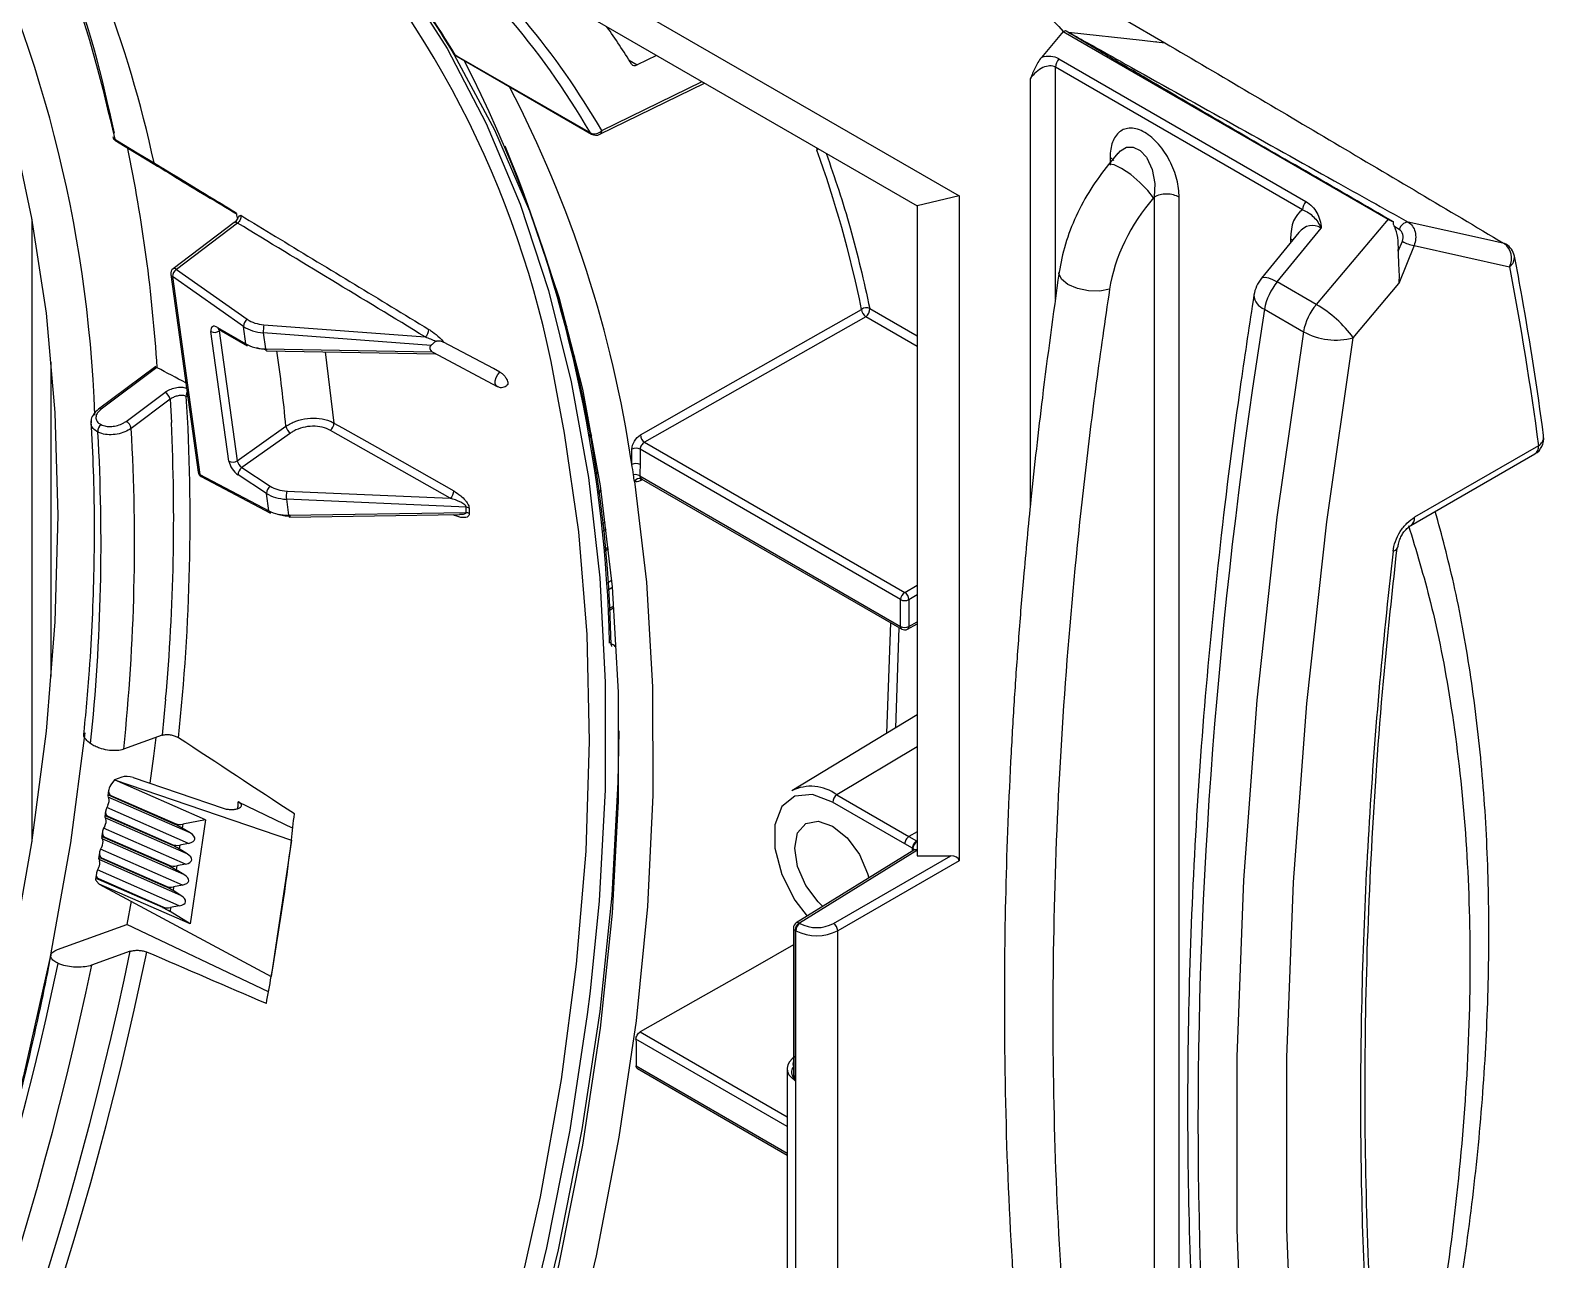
# Model space of a CAD drawing. Extents: x 9.3 to 87.2, y 1.1 to 68.8.
# Drawn here: x 19.113 to 21.669, y 52.612 to 54.689 of the extents above; entities that cross this region are included whole.
import ezdxf

# ---------------------------------------------------------------- set-up
doc = ezdxf.new("R2010")
doc.units = 0
doc.header["$MEASUREMENT"] = 0
doc.layers.add('OBJECT', color=7, linetype='CONTINUOUS')

msp = doc.modelspace()

# ---------------------------------------------------------------- linework, layer by layer
at = {"layer": 'OBJECT'}
for p, q in [((20.6219, 54.9043), (21.0285, 54.6677)), ((19.9478, 54.8326), (20.6813, 54.409)), ((19.8875, 54.8097), (20.6106, 54.3921)), ((20.8569, 54.6865), (20.8203, 54.6429)), ((20.8569, 54.6865), (21.4056, 54.3697)), ((20.8659, 54.6855), (20.9904, 54.6719)), ((20.9904, 54.6719), (21.0134, 54.6693)), ((21.0146, 54.6692), (21.0134, 54.6693)), ((21.0146, 54.6692), (21.0285, 54.6677)), ((19.8293, 54.6469), (20.0605, 54.5134)), ((19.8306, 54.647), (19.8368, 54.6434)), ((19.8368, 54.6434), (20.0586, 54.5154)), ((20.1705, 54.6463), (20.1377, 54.6303)), ((20.1243, 54.6381), (20.1377, 54.6303)), ((21.2611, 54.3854), (20.844, 54.6262)), ((20.844, 54.2341), (20.844, 54.6262)), ((20.8496, 54.6403), (21.2668, 54.3995)), ((20.0746, 54.513), (20.2516, 54.5995)), ((20.0779, 54.5192), (20.2472, 54.602)), ((20.8016, 54.6067), (20.8016, 53.8853)), ((20.4403, 54.4904), (20.441, 54.4863)), ((20.9492, 54.4808), (20.9335, 54.4618)), ((20.9363, 54.4742), (20.9363, 54.4606)), ((20.9363, 54.4742), (20.9426, 54.4687)), ((20.6813, 54.409), (20.6106, 54.3921)), ((20.6106, 54.3921), (20.6106, 53.2942)), ((20.6813, 54.409), (20.6813, 53.286)), ((21.0098, 54.4058), (21.0109, 54.407)), ((21.0109, 54.407), (21.0109, 51.826)), ((21.0529, 51.8255), (21.0529, 54.4068)), ((19.1154, 54.3695), (19.1154, 53.3181)), ((19.4573, 54.3638), (19.354, 54.2858)), ((19.4628, 54.3629), (19.3595, 54.2848)), ((19.4602, 54.3807), (19.4626, 54.3696)), ((21.4056, 54.3697), (21.2845, 54.2255)), ((21.2551, 54.347), (21.192, 54.2698)), ((21.2185, 54.2636), (21.2929, 54.3545)), ((21.2446, 54.3341), (21.241, 54.3366)), ((21.241, 54.3366), (21.241, 54.3298)), ((21.4245, 54.3521), (21.4169, 54.3564)), ((21.423, 54.3154), (21.4298, 54.3322)), ((21.4495, 54.3251), (21.4238, 54.2608)), ((21.4495, 54.3251), (21.6107, 54.2893)), ((19.3595, 54.2848), (19.4793, 54.2006)), ((19.3501, 54.2764), (19.3963, 53.9423)), ((19.3528, 54.2727), (19.3991, 53.9386)), ((19.4727, 54.1885), (19.3528, 54.2727)), ((21.2845, 54.2255), (21.2185, 54.2636)), ((21.3469, 54.1693), (21.4238, 54.2608)), ((20.0084, 54.2266), (20.0086, 54.2268)), ((20.012, 54.215), (20.0116, 54.2147)), ((20.5305, 54.2187), (20.6106, 54.1724)), ((21.1969, 54.2176), (21.2629, 54.1795)), ((19.4292, 54.1868), (19.4768, 54.1591)), ((19.4314, 54.1832), (19.4789, 54.1556)), ((19.4336, 54.1819), (19.4319, 54.1808)), ((19.4768, 54.1591), (19.4727, 54.1885)), ((19.5075, 54.1912), (19.7798, 54.1707)), ((20.0185, 54.1879), (20.0193, 54.1886)), ((20.0191, 54.1854), (20.02, 54.1861)), ((20.5237, 54.2049), (20.1501, 53.9928)), ((20.6106, 54.1547), (20.5237, 54.2049)), ((19.4483, 53.9607), (19.418, 54.18)), ((19.4319, 54.1808), (19.4623, 53.9615)), ((19.7897, 54.1562), (19.5064, 54.1776)), ((19.5064, 54.1776), (19.5102, 54.1507)), ((19.5102, 54.1507), (19.7913, 54.1457)), ((19.5116, 54.1473), (19.7973, 54.1423)), ((19.611, 54.1456), (19.6256, 54.0252)), ((19.7913, 54.1457), (19.7937, 54.1442)), ((19.7937, 54.1442), (19.9011, 54.0871)), ((20.0306, 54.1375), (20.0322, 54.1389)), ((19.1482, 53.5974), (19.1482, 54.1281)), ((19.3246, 54.1209), (19.2281, 54.0486)), ((19.3267, 54.119), (19.2324, 54.0484)), ((19.3271, 54.1188), (19.3267, 54.119)), ((20.0351, 54.1269), (20.0333, 54.1254)), ((19.919, 54.0906), (19.9178, 54.089)), ((20.0393, 54.0977), (20.0415, 54.0995)), ((20.0398, 54.0951), (20.0421, 54.0969)), ((19.2746, 54.0281), (19.3402, 54.0771)), ((19.3489, 54.0653), (19.2833, 54.0162)), ((19.3489, 54.0653), (19.3511, 54.0263)), ((19.3788, 54.0694), (19.3764, 54.0704)), ((20.0496, 54.0458), (20.0526, 54.0481)), ((20.055, 54.0359), (20.0519, 54.0334)), ((19.4623, 53.9615), (19.5446, 54.0198)), ((19.5523, 54.0082), (19.4699, 53.95)), ((19.822, 53.8983), (19.6198, 54.0129)), ((20.0569, 54.0049), (20.0605, 54.0077)), ((20.0573, 54.0022), (20.061, 54.005)), ((20.1287, 53.9553), (20.1288, 53.981)), ((20.1428, 53.9809), (20.1427, 53.9552)), ((20.5825, 53.727), (20.1428, 53.9809)), ((20.1501, 53.9928), (20.5894, 53.7392)), ((21.6598, 53.9868), (21.4506, 53.866)), ((20.0654, 53.9514), (20.0698, 53.9547)), ((21.4444, 53.8523), (21.6536, 53.973)), ((19.3991, 53.9386), (19.5158, 53.8769)), ((19.4016, 53.9348), (19.5183, 53.8732)), ((19.5117, 53.9063), (19.4637, 53.9376)), ((19.4699, 53.95), (19.518, 53.9187)), ((20.0718, 53.9422), (20.0673, 53.9388)), ((20.142, 53.9361), (20.5825, 53.6818)), ((20.1472, 53.9297), (20.1428, 53.9274)), ((20.1447, 53.9311), (20.5845, 53.6772)), ((19.5158, 53.8769), (19.5117, 53.9063)), ((19.546, 53.9104), (19.822, 53.8983)), ((20.0713, 53.9096), (20.0762, 53.9132)), ((20.0717, 53.9067), (20.0766, 53.9103)), ((19.8488, 53.8833), (19.5453, 53.8966)), ((19.5453, 53.8966), (19.5491, 53.8697)), ((19.854, 53.8816), (19.8541, 53.8724)), ((19.5491, 53.8697), (19.8489, 53.874)), ((19.5508, 53.8663), (19.8378, 53.8705)), ((19.8293, 53.8693), (19.8271, 53.8703)), ((19.8291, 53.8703), (19.8293, 53.8693)), ((20.078, 53.8545), (20.0837, 53.8586)), ((20.0853, 53.846), (20.0794, 53.8418)), ((20.0825, 53.8119), (20.0887, 53.8161)), ((20.0828, 53.8089), (20.0891, 53.8131)), ((20.0874, 53.7553), (20.0944, 53.76)), ((20.0955, 53.7473), (20.0884, 53.7425)), ((20.5894, 53.7392), (20.6106, 53.7514)), ((20.5825, 53.6818), (20.5825, 53.727)), ((20.6106, 53.7351), (20.5965, 53.7269)), ((20.5965, 53.7269), (20.5965, 53.6818)), ((20.0904, 53.7118), (20.098, 53.7167)), ((20.0906, 53.7087), (20.0982, 53.7135)), ((20.5594, 53.5014), (20.5661, 53.6879)), ((20.5798, 53.68), (20.5738, 53.5101)), ((20.5943, 53.6771), (20.6106, 53.6859)), ((20.5965, 53.6818), (20.6106, 53.6894)), ((20.0937, 53.6506), (20.0942, 53.648)), ((20.0991, 53.6493), (20.1022, 53.6513)), ((20.102, 53.6466), (20.1024, 53.6468)), ((19.3414, 53.5586), (19.3357, 53.4979)), ((20.6106, 53.5324), (20.3987, 53.404)), ((19.3357, 53.4979), (19.2705, 53.4744)), ((20.6106, 53.4783), (20.4747, 53.3971)), ((19.2553, 53.4226), (19.2489, 53.414)), ((19.2674, 53.427), (19.2553, 53.4226)), ((19.409, 53.3551), (19.2553, 53.4226)), ((19.2553, 53.4226), (19.5538, 53.3207)), ((19.2865, 53.4266), (19.4384, 53.3747)), ((19.2452, 53.4054), (19.2438, 53.3955)), ((19.3828, 53.3329), (19.2446, 53.3935)), ((19.2446, 53.3935), (19.2456, 53.3914)), ((19.2489, 53.3964), (19.2487, 53.3952)), ((19.3575, 53.3474), (19.2487, 53.3952)), ((19.2489, 53.3964), (19.3577, 53.3487)), ((20.4747, 53.3971), (20.5965, 53.3268)), ((19.24, 53.3702), (19.2386, 53.3603)), ((19.2438, 53.3795), (19.2419, 53.3759)), ((19.3802, 53.3153), (19.2419, 53.3759)), ((19.4639, 53.3857), (19.5562, 53.3412)), ((20.5895, 53.3147), (20.4678, 53.3849)), ((19.2386, 53.3443), (19.2367, 53.3407)), ((19.375, 53.2801), (19.2367, 53.3407)), ((19.3776, 53.2977), (19.2393, 53.3583)), ((19.2393, 53.3583), (19.2404, 53.3562)), ((19.2437, 53.3612), (19.2435, 53.36)), ((19.3523, 53.3122), (19.2435, 53.36)), ((19.2437, 53.3612), (19.3525, 53.3135)), ((19.3575, 53.3474), (19.3577, 53.3487)), ((19.3705, 53.3476), (19.3696, 53.341)), ((19.3828, 53.3329), (19.3696, 53.341)), ((19.409, 53.3551), (19.3705, 53.3476)), ((19.409, 53.3551), (19.383, 53.1792)), ((19.2348, 53.335), (19.2334, 53.3251)), ((19.3723, 53.2625), (19.2341, 53.3231)), ((19.2341, 53.3231), (19.2352, 53.321)), ((19.2385, 53.326), (19.2383, 53.3248)), ((19.3471, 53.2771), (19.2383, 53.3248)), ((19.2385, 53.326), (19.3473, 53.2783)), ((19.3523, 53.3122), (19.3525, 53.3135)), ((19.3802, 53.3153), (19.3653, 53.3124)), ((19.5538, 53.3207), (19.5197, 53.0902)), ((20.6024, 53.3071), (20.5895, 53.3145)), ((20.6106, 53.335), (20.5966, 53.3269)), ((20.6106, 53.3346), (20.5966, 53.3267)), ((20.5966, 53.3268), (20.6095, 53.3194)), ((19.2296, 53.2998), (19.2282, 53.2899)), ((19.3671, 53.2273), (19.2289, 53.288)), ((19.2289, 53.288), (19.23, 53.2858)), ((19.2334, 53.3091), (19.2315, 53.3056)), ((19.3697, 53.2449), (19.2315, 53.3056)), ((19.2333, 53.2908), (19.2331, 53.2896)), ((19.3419, 53.2419), (19.2331, 53.2896)), ((19.2333, 53.2908), (19.3421, 53.2431)), ((19.3653, 53.3124), (19.3644, 53.3058)), ((19.3776, 53.2977), (19.3644, 53.3058)), ((20.6047, 53.3037), (20.4063, 53.1809)), ((20.6099, 53.3033), (20.4116, 53.1805)), ((20.4692, 53.1799), (20.6672, 53.2942)), ((20.6024, 53.3022), (20.6024, 53.3071)), ((20.605, 53.3038), (20.6047, 53.3037)), ((20.6106, 53.2942), (20.6672, 53.2942)), ((19.2244, 53.2646), (19.223, 53.2547)), ((19.2282, 53.2739), (19.2263, 53.2704)), ((19.3645, 53.2097), (19.2263, 53.2704)), ((19.3471, 53.2771), (19.3473, 53.2783)), ((19.3601, 53.2772), (19.3592, 53.2706)), ((19.3723, 53.2625), (19.3592, 53.2706)), ((19.375, 53.2801), (19.3601, 53.2772)), ((20.6813, 53.286), (20.4763, 53.1676)), ((19.2292, 53.2466), (19.2249, 53.2513)), ((19.228, 53.2557), (19.2279, 53.2544)), ((19.3367, 53.2067), (19.2279, 53.2544)), ((19.228, 53.2557), (19.3369, 53.2079)), ((19.2292, 53.2466), (19.5197, 53.0902)), ((19.383, 53.1792), (19.2292, 53.2466)), ((19.3419, 53.2419), (19.3421, 53.2431)), ((19.3549, 53.242), (19.354, 53.2354)), ((19.3697, 53.2449), (19.3549, 53.242)), ((19.2832, 53.2176), (19.2758, 53.1782)), ((19.3671, 53.2273), (19.354, 53.2354)), ((19.3367, 53.2067), (19.3369, 53.2079)), ((19.3497, 53.2068), (19.3488, 53.2002)), ((19.383, 53.1792), (19.3488, 53.2002)), ((19.3645, 53.2097), (19.3497, 53.2068)), ((19.1588, 53.1359), (19.2758, 53.1782)), ((19.5151, 53.0645), (19.2758, 53.1782)), ((20.4016, 53.1724), (20.4016, 52.9282)), ((20.4043, 53.1684), (20.4043, 52.9149)), ((20.4056, 51.8669), (20.4056, 53.1676)), ((20.4763, 51.8582), (20.4763, 53.1676)), ((19.2817, 53.133), (19.2165, 53.1095)), ((20.3909, 52.8373), (20.1357, 52.9847)), ((20.1428, 52.9968), (20.3909, 52.8535)), ((20.1359, 52.9394), (20.3909, 52.7921)), ((20.138, 52.9348), (20.3909, 52.7888)), ((20.3909, 52.9349), (20.3909, 51.882)), ((20.4016, 52.9379), (20.4016, 52.9379))]:
    msp.add_line(p, q, dxfattribs=at)
at = {"layer": 'OBJECT', "flags": 128}
for points in [[(19.7104, 54.8173), (19.7419, 54.7747), (19.8168, 54.658), (19.8829, 54.5312), (19.9401, 54.3948), (19.9879, 54.2492), (20.0264, 54.0951), (20.0553, 53.9331), (20.0745, 53.7637), (20.0839, 53.5877), (20.0835, 53.4057), (20.0733, 53.2184), (20.0582, 53.0658)], [(19.8285, 54.6474), (19.8968, 54.5206), (19.9558, 54.3838), (20.0054, 54.2376), (20.0453, 54.0826), (20.0753, 53.9193), (20.0954, 53.7485), (20.1055, 53.5707), (20.1055, 53.3868), (20.0954, 53.1974), (20.0753, 53.0034), (20.0453, 52.8054), (20.0054, 52.6043), (19.9558, 52.4009), (19.8968, 52.196), (19.8285, 51.9904)], [(19.2556, 54.5047), (19.2704, 54.4958), (19.2961, 54.4802), (19.3219, 54.4646)], [(19.257, 54.5021), (19.2604, 54.5001), (19.3233, 54.4619)], [(20.444, 54.4883), (20.4424, 54.4874), (20.441, 54.4863)], [(20.9497, 54.4804), (20.9536, 54.4852), (20.9641, 54.491), (20.9754, 54.4912), (20.987, 54.4856), (20.9975, 54.4743), (20.9983, 54.4731), (21.0074, 54.4537), (21.0119, 54.4301), (21.0109, 54.407), (21.0109, 54.407), (21.0109, 54.407)], [(19.0917, 54.481), (19.1151, 54.3712), (19.1396, 54.2107), (19.1544, 54.0431), (19.1593, 53.8692), (19.1544, 53.6895), (19.1396, 53.5049), (19.1151, 53.3161), (19.0809, 53.1239)], [(21.0098, 54.4058), (21.0002, 54.418), (20.9867, 54.4317), (20.9711, 54.4448), (20.9558, 54.4552), (20.9432, 54.4615), (20.9351, 54.4627), (20.9335, 54.4618)], [(19.4628, 54.3629), (19.4613, 54.3637), (19.46, 54.3642), (19.4588, 54.3643), (19.4578, 54.3641), (19.4573, 54.3638)], [(21.6018, 54.3285), (21.5668, 54.3363), (21.4395, 54.3647)], [(21.6048, 54.3274), (21.6034, 54.3281), (21.6018, 54.3285)], [(19.3595, 54.2848), (19.358, 54.2856), (19.3567, 54.2861), (19.3554, 54.2863), (19.3544, 54.286), (19.354, 54.2858)], [(20.9354, 54.2512), (20.9192, 54.2481), (20.9001, 54.2485), (20.8811, 54.2525), (20.8649, 54.2594), (20.854, 54.2683), (20.8499, 54.2777), (20.8501, 54.2799)], [(21.192, 54.2698), (21.194, 54.2712), (21.1981, 54.2715), (21.2037, 54.2703), (21.2106, 54.2676), (21.2185, 54.2636)], [(20.1431, 54.0051), (20.1576, 54.0133), (20.2156, 54.0463), (20.4477, 54.178), (20.5167, 54.2172)], [(19.9059, 54.1113), (19.8952, 54.1171), (19.8108, 54.1619)], [(21.2629, 54.1795), (21.2179, 53.8661), (21.1841, 53.5571), (21.1615, 53.2532), (21.1502, 52.9549), (21.1502, 52.6628), (21.1615, 52.3775), (21.1841, 52.0996), (21.2179, 51.8297), (21.2629, 51.5682)], [(21.3469, 51.5775), (21.3022, 51.837), (21.2686, 52.1049), (21.2462, 52.3807), (21.235, 52.6639), (21.235, 52.9538), (21.2462, 53.2498), (21.2686, 53.5515), (21.3022, 53.8582), (21.3469, 54.1693)], [(19.5116, 54.1473), (19.5115, 54.1473), (19.5111, 54.1477), (19.5107, 54.1483), (19.5104, 54.1494), (19.5102, 54.1507)], [(19.9011, 54.0871), (19.8996, 54.0883), (19.8981, 54.0918), (19.898, 54.0966), (19.8995, 54.102), (19.9023, 54.1072), (19.9059, 54.1113)], [(19.0084, 50.5394), (19.1338, 50.7228), (19.253, 50.9114), (19.3654, 51.1046), (19.4706, 51.3015), (19.5682, 51.5014), (19.6578, 51.7034), (19.739, 51.9068), (19.8116, 52.1108), (19.8752, 52.3146), (19.9296, 52.5173), (19.9745, 52.7182), (20.0099, 52.9165), (20.0355, 53.1114), (20.0513, 53.302), (20.0571, 53.4878), (20.053, 53.6678), (20.039, 53.8415), (20.0152, 54.0081), (20.0037, 54.0686)], [(19.6256, 54.0252), (19.6403, 54.0169), (19.699, 53.9837), (19.8279, 53.9106)], [(20.1332, 53.9265), (20.1535, 53.7565), (20.1638, 53.5797), (20.1644, 53.3968), (20.155, 53.2085), (20.1358, 53.0156), (20.1068, 52.8188), (20.0682, 52.6188), (20.0201, 52.4165), (19.9626, 52.2126), (19.8961, 52.0078)], [(19.5491, 53.8697), (19.5494, 53.8684), (19.5498, 53.8674), (19.5502, 53.8667), (19.5506, 53.8663), (19.5508, 53.8663)], [(19.2051, 53.5021), (19.1809, 53.3164), (19.146, 53.1208), (19.1015, 52.9225), (19.0474, 52.7223), (18.9841, 52.5212), (18.9117, 52.3199), (18.8306, 52.1193), (18.741, 51.9201), (18.6435, 51.7233), (18.5383, 51.5296), (18.426, 51.3398), (18.3069, 51.1548), (18.1816, 50.9752), (18.0506, 50.8019), (17.9144, 50.6355), (17.7736, 50.4768), (17.6287, 50.3264), (17.4805, 50.1848), (17.3294, 50.0528), (17.2939, 50.0235)], [(20.1066, 53.5053), (20.1053, 53.4184), (20.0951, 53.2273), (20.0748, 53.0315), (20.0445, 52.8318), (20.0043, 52.6289), (19.9544, 52.4236), (19.8949, 52.2169), (19.8261, 52.0095), (19.7483, 51.8022), (19.6618, 51.5958), (19.5669, 51.3913), (19.4641, 51.1893), (19.3536, 50.9907), (19.236, 50.7963), (19.1117, 50.6069)], [(19.3248, 53.494), (19.321, 53.4623), (19.315, 53.4168)], [(20.4678, 53.3849), (20.4339, 53.3976), (20.4041, 53.3949), (20.382, 53.3773), (20.3702, 53.3467), (20.3702, 53.307), (20.382, 53.2628), (20.4041, 53.2196), (20.4247, 53.1923)], [(20.4512, 53.2087), (20.4433, 53.2164), (20.4225, 53.2444), (20.4087, 53.2763), (20.4038, 53.3074), (20.4087, 53.3329), (20.4225, 53.3489), (20.4433, 53.3529), (20.4678, 53.3444), (20.4923, 53.3246), (20.513, 53.2966), (20.5269, 53.2646), (20.529, 53.2568)], [(20.4016, 53.1437), (20.337, 53.107), (20.2363, 53.0499), (20.1428, 52.9968)], [(20.0582, 53.0658), (20.0534, 53.0265), (20.0238, 52.8309), (19.9846, 52.6322), (19.936, 52.4312), (19.8782, 52.2287), (19.8114, 52.0255), (19.7358, 51.8224), (19.6518, 51.6202), (19.5597, 51.4196), (19.4598, 51.2214), (19.3525, 51.0264), (19.2383, 50.8353), (19.1175, 50.649), (18.9907, 50.468), (18.8583, 50.2932), (18.7209, 50.1252), (18.5789, 49.9646), (18.433, 49.812), (18.2837, 49.6682), (18.1316, 49.5335), (18.0132, 49.4367)], [(20.4016, 52.9347), (20.401, 52.9348), (20.3998, 52.9352)]]:
    msp.add_lwpolyline(points, dxfattribs=at)
at = {"layer": 'OBJECT'}
for centre, radius, start, end in [((17.0179, 53.9597), 2.2054, 2.0511, 26.9064), ((18.3518, 53.7909), 1.6751, 9.5414, 43.1144), ((18.6532, 53.9472), 1.3696, 30.7241, 45.6087), ((18.6469, 53.9487), 1.3731, 30.5748, 45.3681), ((17.2999, 54.0257), 2.0691, 12.246, 20.7831), ((17.8305, 53.6064), 2.2636, 1.1186, 27.099), ((20.8671, 54.6251), 0.0231, 139.0881, 177.2948), ((18.1165, 53.6562), 2.0344, 8.4558, 27.4295), ((20.0657, 54.5303), 0.0165, 244.6752, 317.8382), ((20.0632, 54.5181), 0.00536, 210.1001, 239.6591), ((20.071, 54.5189), 0.00694, 301.6318, 2.9479), ((19.2622, 54.5107), 0.01, 192.5539, 238.7802), ((19.258, 54.5099), 0.0057, 194.3056, 245.0215), ((19.259, 54.5049), 0.00344, 183.3388, 234.9826), ((16.6792, 53.9525), 2.6531, 3.5936, 11.7235), ((17.7346, 53.5965), 2.3573, 1.3776, 22.3464), ((20.068, 54.5264), 0.015, 240.0027, 296.0526), ((19.3253, 54.4648), 0.00345, 183.156, 234.9444), ((21.2842, 54.3843), 0.0231, 139.0881, 177.2948), ((21.4406, 54.3481), 0.0166, 93.9392, 165.9801), ((21.4602, 54.3852), 0.0611, 240.0872, 259.8456), ((21.5831, 54.3037), 0.0311, 332.5501, 52.9234), ((21.5895, 54.3016), 0.03, 10.771, 59.2505), ((19.36, 54.2778), 0.01, 127.0668, 187.8788), ((19.3686, 54.2719), 0.0158, 125.4315, 177.1016), ((21.6004, 54.305), 0.0187, 303.5052, 6.8461), ((19.3553, 54.2774), 0.0053, 190.0569, 241.7536), ((21.2385, 54.2319), 0.06, 140.7217, 171.0633), ((21.2934, 54.2003), 0.098, 139.7594, 169.7943), ((21.2061, 54.243), 0.0269, 183.8626, 250.0905), ((20.5248, 54.2068), 0.0132, 64.2368, 127.9316), ((20.5326, 54.2181), 0.016, 183.3197, 235.9764), ((20.5158, 54.2173), 0.0147, 302.3026, 5.2322), ((21.3594, 54.1622), 0.098, 139.7594, 169.7943), ((21.1822, 54.0494), 0.2037, 36.0477, 59.8344), ((19.4339, 54.1872), 0.00473, 185.5796, 237.5593), ((19.4885, 54.1877), 0.0158, 125.4305, 177.1005), ((19.5626, 54.1801), 0.0563, 168.5945, 182.5442), ((19.7693, 54.1835), 0.0166, 309.2216, 359.7263), ((19.4243, 54.1921), 0.0137, 242.5262, 303.996), ((19.4815, 54.1596), 0.00473, 185.5641, 237.5888), ((21.3178, 54.2797), 0.1143, 241.2811, 284.755), ((19.3317, 54.0618), 0.0176, 11.4803, 61.0229), ((15.9294, 53.8615), 3.4533, 353.8843, 3.4685), ((19.3901, 54.0719), 0.0138, 155.1359, 186.0498), ((19.2301, 54.0451), 0.00401, 54.4401, 119.4663), ((15.9273, 53.824), 3.305, 354.0899, 3.228), ((19.2414, 54.0112), 0.0144, 128.3757, 184.5923), ((15.944, 53.8237), 3.3449, 354.0052, 3.2986), ((19.2661, 54.0127), 0.0176, 11.4835, 61.0234), ((15.9285, 53.8634), 3.4265, 354.8961, 2.7252), ((19.5634, 54.024), 0.0193, 192.4747, 234.6018), ((19.6094, 54.0254), 0.0162, 309.6728, 359.3644), ((20.1591, 54.006), 0.016, 183.3017, 235.9808), ((21.6386, 53.999), 0.03, 299.9973, 7.6998), ((21.6507, 54.0019), 0.0176, 300.9218, 3.7635), ((20.1356, 53.9672), 0.0154, 62.4059, 116.4276), ((21.6458, 53.9848), 0.0141, 303.3852, 7.9274), ((19.4546, 53.9729), 0.0137, 242.526, 303.9964), ((20.1355, 53.9416), 0.0154, 62.4191, 116.4282), ((17.5944, 53.5437), 2.5676, 8.8344, 9.2269), ((19.4062, 53.9437), 0.01, 187.8788, 242.1722), ((19.4016, 53.9432), 0.0053, 190.0569, 241.7534), ((19.4042, 53.9393), 0.00516, 188.2592, 239.9865), ((19.4788, 53.9377), 0.0151, 125.7702, 180.3595), ((20.1343, 53.9234), 0.0148, 58.7296, 101.057), ((17.5025, 53.5293), 2.6605, 8.5851, 8.8352), ((20.1414, 53.9228), 0.00897, 68.6231, 155.8106), ((20.1484, 53.9277), 0.00554, 137.8949, 183.3674), ((19.5269, 53.9064), 0.0151, 125.7724, 180.3573), ((19.5923, 53.9012), 0.0472, 168.6707, 185.6026), ((19.8117, 53.9108), 0.0162, 309.6795, 359.2744), ((19.5209, 53.8777), 0.00516, 188.2594, 239.9864), ((19.8477, 53.871), 0.0123, 59.7628, 85.1633), ((19.8478, 53.8617), 0.0124, 59.5336, 84.8631), ((21.4364, 53.8642), 0.0143, 302.9952, 7.4687), ((21.4111, 53.8202), 0.012, 285.0985, 347.0656), ((20.5979, 53.7263), 0.0154, 123.2295, 177.3481), ((20.5895, 53.7407), 0.0154, 242.6561, 296.7664), ((20.5807, 53.726), 0.0159, 3.5209, 56.4791), ((20.5874, 53.6813), 0.00495, 173.8373, 234.8447), ((20.5895, 53.6955), 0.0154, 242.6561, 296.7664), ((20.5895, 53.6859), 0.01, 240.0027, 298.2656), ((20.5915, 53.6813), 0.00501, 303.6328, 5.5522), ((20.0909, 53.6374), 0.0145, 39.4491, 55.4057), ((20.4312, 53.3391), 0.0726, 53.0947, 116.5456), ((20.4832, 53.3842), 0.0154, 123.2298, 177.3479), ((15.5342, 53.8022), 4.0483, 353.1683, 353.8003), ((15.3127, 53.8305), 4.2716, 350.0204, 353.1456), ((20.6177, 53.3064), 0.0154, 122.6044, 177.3969), ((20.6173, 53.3059), 0.0143, 117.6347, 176.7559), ((20.6007, 53.3041), 0.0176, 55.557, 60.0531), ((20.598, 53.2995), 0.00883, 55.5573, 60.0535), ((20.607, 53.2992), 0.00506, 54.9003, 117.7684), ((20.6077, 53.2992), 0.00544, 57.8741, 120.5525), ((20.601, 53.3177), 0.0169, 301.713, 304.4868), ((20.4116, 53.1724), 0.01, 121.7602, 180), ((20.4064, 53.1728), 0.00488, 185.1013, 243.2769), ((20.4191, 53.1677), 0.0149, 120.3994, 177.1135), ((20.4278, 53.2062), 0.0445, 238.069, 240.0482), ((20.4209, 53.1669), 0.0154, 122.6044, 177.3969), ((20.4409, 53.2359), 0.0768, 242.609, 297.391), ((20.4087, 53.1764), 0.00506, 54.8982, 117.7705), ((20.4317, 53.2129), 0.0381, 238.131, 239.9785), ((20.4409, 53.2345), 0.0615, 242.61, 297.3902), ((20.4609, 53.1669), 0.0154, 2.6053, 57.3944), ((13.72, 54.2526), 5.558, 316.9433, 348.1645), ((13.7127, 54.2566), 5.6221, 316.8811, 348.2268), ((13.6275, 54.3056), 5.7745, 316.8236, 348.28427), ((13.6233, 54.3079), 5.8066, 316.79477, 348.31309), ((15.0849, 53.8689), 4.5027, 349.4531, 350.0415)]:
    msp.add_arc(centre, radius, start, end, dxfattribs=at)
for centre, major_axis, ratio, start_param, end_param in [((17.607, 52.0156), (2.108, 2.8858), 0.576729, 6.035562, 6.266685), ((17.6168, 52.0084), (2.1155, 2.8988), 0.57675, 6.035304, 6.244158), ((17.6176, 52.0094), (2.1776, 2.9839), 0.57675, 6.054821, 6.088879), ((20.8178, 54.6024), (0.039, 0.0319), 0.706705, 0.260978, 0.990706), ((20.1386, 54.6423), (0.0089, 0.0122), 0.57675, 2.913229, 3.971261), ((20.8228, 54.5945), (0.0226, 0.0308), 0.637783, 0.070187, 1.640984), ((32.6692, 42.1614), (35.4141, -23.212), 0.077118, 1.993322, 2.002936), ((21.3047, 54.2991), (-0.0395, 0.0885), 0.564129, 0.084558, 0.901641), ((21.2835, 54.2869), (-0.0087, 0.0719), 0.588522, 5.860208, 6.797372), ((21.448, 54.3647), (0.0598, -0.0218), 0.204528, 4.001318, 4.196042), ((21.3631, 54.2637), (0.0392, 0.1076), 0.422655, 5.360777, 5.8846), ((26.6436, 56.1672), (3.8974, 6.9871), 0.567295, 2.146516, 2.548978), ((19.4317, 54.1715), (-0.0116, 0.0163), 0.469692, 5.48122, 7.016816), ((19.4389, 54.1766), (-0.00602, 0.008), 0.468412, 0.231532, 0.720829), ((19.5158, 54.2198), (0.0598, 0.0052), 0.704612, 3.849001, 4.494772), ((19.5152, 54.2268), (0.0499, 0.0037), 0.71414, 3.857981, 4.503753), ((19.52, 54.1891), (0.0594, 0.0087), 0.631521, 3.807811, 4.453582), ((19.8144, 54.1503), (0.0271, -0.0018), 0.414533, 2.751832, 3.711843), ((19.5212, 54.1814), (0.0495, 0.0073), 0.626701, 4.050811, 4.45263), ((16.9909, 52.379), (1.8765, 2.922), 0.599044, 5.631289, 5.679728), ((5.9173, 57.6401), (32.7202, -15.9326), 0.080123, 1.186243, 1.187863), ((19.4621, 53.9523), (-0.0116, 0.0163), 0.469967, 0.733877, 2.269473), ((19.4693, 53.9574), (-0.00581, 0.00814), 0.491602, 0.732852, 2.268447), ((19.5548, 53.9377), (0.0595, 0.0077), 0.679598, 3.819535, 4.465307), ((19.5539, 53.9449), (0.0496, 0.0063), 0.684391, 3.820965, 4.466737), ((19.5591, 53.907), (0.0591, 0.0106), 0.605021, 3.788685, 4.434457), ((14.1204, 54.1898), (5.7259, -0.4055), 0.43515, 0.03593, 0.039615), ((19.5606, 53.899), (0.0492, 0.0092), 0.594789, 3.945788, 4.430608), ((11.4986, 56.1157), (30.5239, -20.4282), 0.076515, 1.336715, 1.336986), ((32.1413, 41.9963), (34.1481, -23.6904), 0.057064, 1.987412, 1.993582), ((19.2781, 53.422), (0.015, -0.0011), 0.409209, 1.007699, 2.403962), ((19.253, 53.3895), (0.00911, -0.00627), 0.248868, 2.226994, 3.725808), ((19.2359, 53.3823), (0.0073, 0.0123), 0.580464, 4.830372, 5.8197), ((19.2558, 53.4084), (0.0078, 0.0115), 0.636307, 1.515749, 3.261078), ((19.2506, 53.3732), (0.0078, 0.0115), 0.636307, 1.75984, 3.261078), ((19.2454, 53.338), (0.0078, 0.0115), 0.636307, 1.75984, 3.261078), ((19.2478, 53.3544), (0.00911, -0.00627), 0.248868, 2.226994, 3.725808), ((19.2307, 53.3471), (0.0073, 0.0123), 0.580464, 4.830372, 5.8197), ((19.3705, 53.3305), (0.0274, -0.0188), 0.248322, 1.774668, 2.228455), ((19.3784, 53.3846), (0.0234, 0.0344), 0.636647, 3.259615, 3.713402), ((19.2426, 53.3192), (0.00911, -0.00627), 0.248868, 2.226994, 3.725808), ((19.2255, 53.3119), (0.0073, 0.0123), 0.580464, 4.830372, 5.8197), ((19.3732, 53.3494), (0.0234, 0.0344), 0.636647, 3.259615, 3.713402), ((19.359, 53.3283), (0.0317, -0.0061), 0.389537, 5.516055, 7.084439), ((19.2374, 53.284), (0.00911, -0.00627), 0.248868, 2.226994, 3.725808), ((19.2402, 53.3028), (0.0078, 0.0115), 0.636307, 1.75984, 3.261078), ((19.3653, 53.2954), (0.0274, -0.0188), 0.248322, 1.774668, 2.228455), ((19.3538, 53.2931), (0.0317, -0.0061), 0.389537, 5.516055, 7.084439), ((20.6672, 53.286), (0.0141, 0), 0.577382, 0, 1.570796), ((19.235, 53.2676), (0.0078, 0.0115), 0.636307, 1.75984, 3.261078), ((19.2203, 53.2767), (0.0073, 0.0123), 0.580464, 4.830372, 5.8197), ((19.3601, 53.2602), (0.0274, -0.0188), 0.248322, 1.774668, 2.228455), ((19.368, 53.3142), (0.0234, 0.0344), 0.636647, 3.259615, 3.713402), ((19.3486, 53.2579), (0.0317, -0.0061), 0.389537, 5.516055, 7.084439), ((19.2322, 53.2488), (0.00911, -0.00627), 0.248868, 2.226994, 3.972323), ((19.3549, 53.225), (0.0274, -0.0188), 0.248322, 1.774668, 2.228455), ((19.3628, 53.279), (0.0234, 0.0344), 0.636647, 3.259615, 3.713402), ((19.3434, 53.2227), (0.0317, -0.0061), 0.389537, 5.516055, 7.084439), ((19.3497, 53.1898), (0.0274, -0.0188), 0.248322, 1.774668, 2.228455), ((19.3575, 53.2438), (0.0234, 0.0344), 0.636647, 3.259615, 3.713402), ((32.5854, 44.9975), (35.2748, -16.1481), 0.052556, 1.974422, 1.980593), ((20.4409, 52.9357), (0.05, 0.0012), 0.59318, 2.34143, 3.87425), ((20.4407, 52.9437), (0.04, 0.0013), 0.597073, 2.909281, 3.333988)]:
    msp.add_ellipse(centre, major_axis=major_axis, ratio=ratio, start_param=start_param, end_param=end_param, dxfattribs=at)
for points, knots in [([(19.6151, 55.2519), (19.7394, 55.2478), (19.8592, 55.2326), (20.0322, 55.1934), (20.0886, 55.1776), (20.1986, 55.1406), (20.2523, 55.1194), (20.3309, 55.0836), (20.3567, 55.071), (20.4075, 55.0445), (20.4326, 55.0306), (20.5064, 54.9871), (20.554, 54.9555), (20.6921, 54.8532), (20.7777, 54.7749), (20.8569, 54.6865)], [0, 0, 0, 0, 0.25, 0.25, 0.375, 0.375, 0.5, 0.5, 0.5625, 0.5625, 0.625, 0.625, 0.75, 0.75, 1, 1, 1, 1]), ([(19.1648, 54.8007), (19.17, 54.7891), (19.2096, 54.6996), (19.2341, 54.5954), (19.2556, 54.5047)], [0, 0, 0, 0, 0.1292005, 1, 1, 1, 1]), ([(19.2551, 54.5148), (19.2337, 54.6097), (19.2112, 54.7094), (19.1724, 54.7933), (19.1705, 54.7973)], [0, 0, 0, 0, 0.951175, 1, 1, 1, 1]), ([(21.4146, 54.3649), (21.3213, 54.4189), (21.2282, 54.4729), (21.0891, 54.5539), (21.0428, 54.5808), (20.9736, 54.6213), (20.9506, 54.6347), (20.9163, 54.6549), (20.9049, 54.6617), (20.8879, 54.6717), (20.8823, 54.6751), (20.8739, 54.6801), (20.8712, 54.6818), (20.8671, 54.6842), (20.8657, 54.6851), (20.8638, 54.6863), (20.8631, 54.6867), (20.8622, 54.6873), (20.8619, 54.6875), (20.8615, 54.6878), (20.8613, 54.6879), (20.8611, 54.6881), (20.8609, 54.6882), (20.861, 54.6883)], [0, 0, 0, 0, 0.5, 0.5, 0.75, 0.75, 0.875, 0.875, 0.9375, 0.9375, 0.96875, 0.96875, 0.984375, 0.984375, 0.992187, 0.992187, 0.996094, 0.996094, 0.998047, 0.998047, 0.999023, 0.999023, 1, 1, 1, 1]), ([(20.8659, 54.6855), (20.8731, 54.6815), (20.8802, 54.6775), (20.8873, 54.6735), (20.9158, 54.6576), (20.9442, 54.6416), (20.9727, 54.6257), (21.0866, 54.5619), (21.2005, 54.4982), (21.3144, 54.4345), (21.3561, 54.4112), (21.3978, 54.388), (21.4395, 54.3647)], [0, 0, 0, 0, 0.000762, 0.000762, 0.000762, 0.00381, 0.00381, 0.00381, 0.016002, 0.016002, 0.016002, 0.02046462, 0.02046462, 0.02046462, 0.02046462]), ([(21.0285, 54.6677), (21.124, 54.6114), (21.2196, 54.555), (21.4107, 54.4419), (21.5062, 54.3853), (21.6018, 54.3285)], [0, 0, 0, 0, 0.5, 0.5, 1, 1, 1, 1]), ([(20.8203, 54.6429), (20.8159, 54.6377), (20.8125, 54.6315), (20.8066, 54.6192), (20.8041, 54.613), (20.8016, 54.6067)], [0, 0, 0, 0, 0.5, 0.5, 1, 1, 1, 1]), ([(21.0529, 54.4068), (21.0529, 54.4163), (21.0516, 54.4262), (21.0462, 54.4471), (21.0423, 54.4575), (21.0345, 54.4729), (21.0316, 54.4779), (21.0253, 54.4873), (21.0219, 54.4918), (21.0146, 54.5002), (21.0108, 54.504), (21.0029, 54.5107), (20.9988, 54.5137), (20.9867, 54.5208), (20.9785, 54.5232), (20.9676, 54.5234), (20.9641, 54.5228), (20.9578, 54.5207), (20.9549, 54.5191), (20.9496, 54.5149), (20.9473, 54.5124), (20.9433, 54.5065), (20.9416, 54.5031), (20.9376, 54.4922), (20.9363, 54.4836), (20.9363, 54.4742)], [0, 0, 0, 0, 0.125, 0.125, 0.25, 0.25, 0.3125, 0.3125, 0.375, 0.375, 0.4375, 0.4375, 0.5, 0.5, 0.625, 0.625, 0.6875, 0.6875, 0.75, 0.75, 0.8125, 0.8125, 0.875, 0.875, 1, 1, 1, 1]), ([(19.3219, 54.4646), (19.3268, 54.4616), (19.3515, 54.4466), (19.3977, 54.4186), (19.4388, 54.3936), (19.4602, 54.3807)], [0, 0, 0, 0, 0.107203, 0.536017, 1, 1, 1, 1]), ([(20.457, 54.4808), (20.4712, 54.4394), (20.4998, 54.3557), (20.5202, 54.2647), (20.5305, 54.2187)], [0, 0, 0, 0, 0.494114, 1, 1, 1, 1]), ([(19.3233, 54.4619), (19.335, 54.4549), (19.3812, 54.4268), (19.4275, 54.3988), (19.4621, 54.3778)], [0, 0, 0, 0, 0.251749, 1, 1, 1, 1]), ([(20.9335, 54.4618), (20.9232, 54.4483), (20.9026, 54.4214), (20.8781, 54.3751), (20.8592, 54.327), (20.8531, 54.2956), (20.8501, 54.2799)], [0, 0, 0, 0, 0.24971, 0.498513, 0.747975, 1, 1, 1, 1]), ([(21.0529, 54.4068), (21.0474, 54.41), (21.0397, 54.4119), (21.0242, 54.4119), (21.0164, 54.4101), (21.0109, 54.407)], [0, 0, 0, 0, 0.5, 0.5, 1, 1, 1, 1]), ([(21.2668, 54.3995), (21.2708, 54.3971), (21.2744, 54.3944), (21.2807, 54.388), (21.2834, 54.3844), (21.2899, 54.3728), (21.2922, 54.3638), (21.2929, 54.3545)], [0, 0, 0, 0, 0.25, 0.25, 0.5, 0.5, 1, 1, 1, 1]), ([(19.4635, 54.3721), (19.4632, 54.3713), (19.4623, 54.3693), (19.4602, 54.3665), (19.4583, 54.3646), (19.4575, 54.364), (19.4573, 54.3639)], [0, 0, 0, 0, 0.234691, 0.597229, 0.921206, 1, 1, 1, 1]), ([(19.4683, 54.3761), (19.4684, 54.3752), (19.4688, 54.3734), (19.4682, 54.3702), (19.4668, 54.3671), (19.4649, 54.3645), (19.4635, 54.3634), (19.4628, 54.3629)], [0, 0, 0, 0, 0.210264, 0.420639, 0.628026, 0.832334, 1, 1, 1, 1]), ([(19.4638, 54.3719), (19.4641, 54.3726), (19.465, 54.3746), (19.467, 54.3754), (19.4683, 54.3761), (19.4683, 54.3761)], [0, 0, 0, 0, 0.3212766, 0.9905239, 1, 1, 1, 1]), ([(19.4683, 54.3761), (19.4706, 54.3747), (19.4927, 54.3613), (19.5986, 54.2971), (19.7021, 54.2343), (19.7859, 54.1835)], [0, 0, 0, 0, 0.022131, 0.208801, 1, 1, 1, 1]), ([(21.2611, 54.3854), (21.2685, 54.3829), (21.2746, 54.3787), (21.2849, 54.3683), (21.2891, 54.3619), (21.2929, 54.3545)], [0, 0, 0, 0, 0.5, 0.5, 1, 1, 1, 1]), ([(21.4169, 54.3564), (21.4162, 54.3577), (21.4156, 54.3591), (21.4147, 54.3619), (21.4143, 54.3634), (21.4146, 54.3649)], [0, 0, 0, 0, 0.5, 0.5, 1, 1, 1, 1]), ([(21.4395, 54.3647), (21.4452, 54.3615), (21.4495, 54.3554), (21.4523, 54.3444), (21.4526, 54.3404), (21.4519, 54.3326), (21.451, 54.3287), (21.4495, 54.3251)], [0, 0, 0, 0, 0.5, 0.5, 0.75, 0.75, 1, 1, 1, 1]), ([(21.4298, 54.3322), (21.4312, 54.3359), (21.4315, 54.3401), (21.4295, 54.3474), (21.4273, 54.3505), (21.4245, 54.3521)], [0, 0, 0, 0, 0.5, 0.5, 1, 1, 1, 1]), ([(21.423, 54.3154), (21.4227, 54.3058), (21.4232, 54.2964), (21.424, 54.2825), (21.4242, 54.2779), (21.4243, 54.2692), (21.4241, 54.2649), (21.4238, 54.2608)], [0, 0, 0, 0, 0.5, 0.5, 0.75, 0.75, 1, 1, 1, 1]), ([(21.6683, 54.003), (21.6682, 54.0034), (21.6582, 54.0834), (21.6418, 54.1848), (21.6236, 54.2843), (21.6194, 54.3073)], [0, 0, 0, 0, 0.003581, 0.769201, 1, 1, 1, 1]), ([(20.8501, 54.2799), (20.8403, 54.2091), (20.8226, 54.0804), (20.8035, 53.9089), (20.7907, 53.7745), (20.7817, 53.6649), (20.7747, 53.5663), (20.7615, 53.3433), (20.7546, 53.0571), (20.7632, 52.7142), (20.778, 52.4887), (20.7941, 52.3208), (20.8079, 52.2), (20.8263, 52.062), (20.8427, 51.9639), (20.8517, 51.91)], [0, 0, 0, 0, 0.0831358, 0.1510852, 0.203845, 0.2438919, 0.2831573, 0.3232081, 0.515609, 0.6381383, 0.7611455, 0.8109702, 0.8624911, 0.9244131, 1, 1, 1, 1]), ([(20.9354, 54.2512), (20.9276, 54.1984), (20.9199, 54.1455), (20.9059, 54.0404), (20.8994, 53.988), (20.8814, 53.8314), (20.8714, 53.7278), (20.8474, 53.4196), (20.8395, 53.2178), (20.8397, 52.8232), (20.8479, 52.6304), (20.8723, 52.3492), (20.8824, 52.2569), (20.9006, 52.1205), (20.9072, 52.0754), (20.9213, 51.9859), (20.929, 51.9417), (20.9369, 51.8975)], [0, 0, 0, 0, 0.0625, 0.0625, 0.125, 0.125, 0.25, 0.25, 0.5, 0.5, 0.75, 0.75, 0.875, 0.875, 0.9375, 0.9375, 1, 1, 1, 1]), ([(21.1792, 54.2412), (21.1717, 54.1923), (21.1501, 54.0506), (21.1208, 53.8184), (21.0942, 53.5462), (21.0763, 53.2781), (21.0671, 53.0144), (21.0665, 52.7556), (21.0747, 52.502), (21.0916, 52.2541), (21.1172, 52.0123), (21.1471, 51.8041), (21.1704, 51.6783), (21.1796, 51.6287)], [0, 0, 0, 0, 0.051718, 0.149958, 0.24821, 0.346471, 0.44474, 0.543018, 0.641302, 0.739592, 0.837885, 0.936177, 1, 1, 1, 1]), ([(19.4302, 54.1838), (19.4301, 54.1838), (19.43, 54.1838), (19.4307, 54.1836), (19.4312, 54.1833), (19.4314, 54.1832)], [0, 0, 0, 0, 0.255962, 0.843254, 1, 1, 1, 1]), ([(19.7859, 54.1835), (19.7879, 54.1822), (19.794, 54.1783), (19.8027, 54.1712), (19.8088, 54.1645), (19.8107, 54.1619), (19.8108, 54.1619)], [0, 0, 0, 0, 0.2304412, 0.7175809, 0.9951589, 1, 1, 1, 1]), ([(19.7798, 54.1707), (19.7858, 54.1685), (19.7918, 54.1663), (19.7978, 54.1634), (19.7978, 54.1634)], [0, 0, 0, 0, 0.994958, 1, 1, 1, 1]), ([(19.7978, 54.1634), (19.7963, 54.1622), (19.7932, 54.1597), (19.7909, 54.1574), (19.7897, 54.1562)], [0, 0, 0, 0, 0.49669, 1, 1, 1, 1]), ([(19.7978, 54.1634), (19.7983, 54.1636), (19.7997, 54.1643), (19.8034, 54.1643), (19.8073, 54.1635), (19.8099, 54.1623), (19.8108, 54.1619)], [0, 0, 0, 0, 0.115193, 0.311714, 0.776732, 1, 1, 1, 1]), ([(19.9059, 54.1113), (19.9072, 54.1105), (19.9097, 54.109), (19.9134, 54.1054), (19.9158, 54.1021), (19.9169, 54.1001), (19.9172, 54.0996)], [0, 0, 0, 0, 0.291807, 0.583602, 0.875402, 1, 1, 1, 1]), ([(19.3402, 54.0771), (19.3428, 54.0788), (19.348, 54.0821), (19.3579, 54.0851), (19.368, 54.0862), (19.3738, 54.0851), (19.3766, 54.0846)], [0, 0, 0, 0, 0.253772, 0.507508, 0.762273, 1, 1, 1, 1]), ([(19.9012, 54.0872), (19.9028, 54.0865), (19.9059, 54.0852), (19.9108, 54.0854), (19.915, 54.0868), (19.9172, 54.0884), (19.9182, 54.0892)], [0, 0, 0, 0, 0.286312, 0.551293, 0.787675, 1, 1, 1, 1]), ([(19.9172, 54.0996), (19.9179, 54.0982), (19.9187, 54.0965), (19.919, 54.0949), (19.919, 54.0946)], [0, 0, 0, 0, 0.792726, 1, 1, 1, 1]), ([(19.919, 54.0946), (19.919, 54.0946), (19.9191, 54.0944), (19.9192, 54.0936), (19.9193, 54.0922), (19.9191, 54.0912), (19.919, 54.0906)], [0, 0, 0, 0, 0.023358, 0.116841, 0.491959, 1, 1, 1, 1]), ([(19.3764, 54.0704), (19.3746, 54.071), (19.371, 54.072), (19.3643, 54.0718), (19.3575, 54.0701), (19.3523, 54.0677), (19.3497, 54.0659), (19.3489, 54.0653)], [0, 0, 0, 0, 0.2206907, 0.4416627, 0.6646812, 0.8877751, 1, 1, 1, 1]), ([(19.2151, 54.0291), (19.2166, 54.001), (19.2209, 53.9191), (19.2213, 53.7793), (19.2149, 53.6293), (19.2061, 53.5338), (19.2026, 53.4966)], [0, 0, 0, 0, 0.165992, 0.481945, 0.797957, 1, 1, 1, 1]), ([(19.2282, 54.0485), (19.2248, 54.0455), (19.2187, 54.04), (19.215, 54.0312), (19.2157, 54.0267), (19.2159, 54.0254)], [0, 0, 0, 0, 0.476189, 0.860571, 1, 1, 1, 1]), ([(19.2324, 54.0484), (19.2303, 54.0465), (19.226, 54.0428), (19.2233, 54.0363), (19.2239, 54.0302), (19.2273, 54.0254), (19.2309, 54.0233), (19.2324, 54.0225)], [0, 0, 0, 0, 0.213942, 0.427921, 0.641132, 0.85412, 1, 1, 1, 1]), ([(19.5446, 54.0198), (19.55, 54.0229), (19.5608, 54.0292), (19.5809, 54.0337), (19.6012, 54.0337), (19.6163, 54.03), (19.6235, 54.0263), (19.6256, 54.0252)], [0, 0, 0, 0, 0.226665, 0.453344, 0.679574, 0.905564, 1, 1, 1, 1]), ([(19.227, 54.0101), (19.2242, 54.0119), (19.2187, 54.0156), (19.2152, 54.0212), (19.2157, 54.0246), (19.2158, 54.0252)], [0, 0, 0, 0, 0.451162, 0.902156, 1, 1, 1, 1]), ([(19.2833, 54.0162), (19.2798, 54.014), (19.2729, 54.0098), (19.2596, 54.0061), (19.2461, 54.0051), (19.2348, 54.0067), (19.2292, 54.0091), (19.227, 54.0101)], [0, 0, 0, 0, 0.214612, 0.429297, 0.644697, 0.860376, 1, 1, 1, 1]), ([(19.2324, 54.0225), (19.2351, 54.0215), (19.2403, 54.0196), (19.2503, 54.0192), (19.2604, 54.021), (19.2688, 54.0242), (19.273, 54.027), (19.2746, 54.0281)], [0, 0, 0, 0, 0.215489, 0.430941, 0.647161, 0.863565, 1, 1, 1, 1]), ([(19.6198, 54.0129), (19.6153, 54.015), (19.6063, 54.019), (19.5896, 54.0205), (19.5727, 54.0182), (19.5601, 54.0134), (19.5541, 54.0094), (19.5523, 54.0082)], [0, 0, 0, 0, 0.2258414, 0.451692, 0.67745, 0.90341, 1, 1, 1, 1]), ([(20.1288, 53.981), (20.1288, 53.9853), (20.1304, 53.9903), (20.1357, 53.9991), (20.1393, 54.0029), (20.1431, 54.0051)], [0, 0, 0, 0, 0.5, 0.5, 1, 1, 1, 1]), ([(20.1501, 53.9928), (20.1482, 53.9917), (20.1463, 53.9899), (20.1436, 53.9855), (20.1428, 53.983), (20.1428, 53.9809)], [0, 0, 0, 0, 0.5, 0.5, 1, 1, 1, 1]), ([(20.142, 53.9361), (20.1419, 53.9351), (20.1421, 53.934), (20.1433, 53.9322), (20.1442, 53.9314), (20.1449, 53.931)], [0, 0, 0, 0, 0.5, 0.5, 1, 1, 1, 1]), ([(20.1436, 53.9315), (20.1438, 53.9315), (20.144, 53.9315), (20.1445, 53.9312), (20.1447, 53.9311)], [0, 0, 0, 0, 0.657637, 1, 1, 1, 1]), ([(19.8279, 53.9106), (19.8318, 53.9081), (19.8386, 53.9038), (19.8467, 53.8959), (19.8512, 53.8898), (19.8535, 53.8852), (19.8538, 53.8828), (19.854, 53.8816)], [0, 0, 0, 0, 0.374457, 0.637869, 0.79311, 0.896215, 1, 1, 1, 1]), ([(19.8488, 53.8833), (19.8488, 53.8834), (19.8488, 53.8838), (19.8485, 53.8847), (19.8477, 53.8859), (19.8459, 53.8877), (19.8432, 53.8895), (19.8352, 53.8941), (19.828, 53.8964), (19.822, 53.8983)], [0, 0, 0, 0, 0.016286, 0.0492, 0.099461, 0.149287, 0.27766, 0.391882, 1, 1, 1, 1]), ([(21.4733, 52.2785), (21.4829, 52.3227), (21.506, 52.4285), (21.5333, 52.5936), (21.5563, 52.7734), (21.5708, 52.9497), (21.5771, 53.1221), (21.575, 53.2894), (21.5645, 53.4509), (21.5454, 53.606), (21.5198, 53.7485), (21.4964, 53.8357), (21.4855, 53.876)], [0, 0, 0, 0, 0.074323, 0.178312, 0.282446, 0.386789, 0.491408, 0.596286, 0.700633, 0.804907, 0.909596, 1, 1, 1, 1]), ([(19.8541, 53.8724), (19.8541, 53.8716), (19.8539, 53.8697), (19.8521, 53.8671), (19.8485, 53.8655), (19.841, 53.8651), (19.8342, 53.8676), (19.8293, 53.8693)], [0, 0, 0, 0, 0.071591, 0.179356, 0.363891, 0.547314, 1, 1, 1, 1]), ([(19.8489, 53.874), (19.8488, 53.8736), (19.8484, 53.8727), (19.8457, 53.8712), (19.8421, 53.8703), (19.8388, 53.8707), (19.8378, 53.8708)], [0, 0, 0, 0, 0.107624, 0.277441, 0.779584, 1, 1, 1, 1]), ([(21.4142, 53.8086), (21.4148, 53.814), (21.4161, 53.8197), (21.4202, 53.8311), (21.4229, 53.8367), (21.4296, 53.8473), (21.4334, 53.852), (21.4418, 53.8602), (21.4462, 53.8635), (21.4506, 53.866)], [0, 0, 0, 0, 0.25, 0.25, 0.5, 0.5, 0.75, 0.75, 1, 1, 1, 1]), ([(21.4229, 53.8175), (21.4229, 53.8179), (21.4231, 53.8206), (21.4247, 53.8267), (21.4281, 53.8346), (21.4325, 53.8416), (21.4376, 53.8473), (21.4418, 53.8508), (21.4437, 53.8518), (21.4443, 53.8521)], [0, 0, 0, 0, 0.041507, 0.250626, 0.420976, 0.577986, 0.74555, 0.924142, 1, 1, 1, 1]), ([(21.4402, 53.8523), (21.4532, 53.8096), (21.4817, 53.7157), (21.5136, 53.5508), (21.5367, 53.36), (21.5462, 53.1489), (21.541, 52.9258), (21.5204, 52.6921), (21.4858, 52.4518), (21.4505, 52.2876), (21.4329, 52.2056)], [0, 0, 0, 0, 0.096804, 0.21258, 0.341529, 0.470479, 0.603059, 0.735639, 0.867819, 1, 1, 1, 1]), ([(21.4142, 53.8086), (21.3959, 53.6495), (21.3821, 53.4924), (21.3638, 53.183), (21.3592, 53.0304), (21.3592, 52.7306), (21.3638, 52.5834), (21.3821, 52.2951), (21.3959, 52.1538), (21.4142, 52.016)], [0, 0, 0, 0, 0.25, 0.25, 0.5, 0.5, 0.75, 0.75, 1, 1, 1, 1]), ([(21.4218, 52.0356), (21.4126, 52.1111), (21.3932, 52.2708), (21.3752, 52.523), (21.366, 52.7899), (21.3671, 53.0628), (21.3784, 53.3409), (21.3968, 53.5914), (21.414, 53.7503), (21.4209, 53.8133)], [0, 0, 0, 0, 0.137061, 0.28979, 0.442804, 0.595066, 0.747326, 0.899868, 1, 1, 1, 1]), ([(20.0942, 53.648), (20.0942, 53.648), (20.0942, 53.648), (20.0942, 53.648), (20.0942, 53.648)], [0, 0, 0, 0, 0.461015, 1, 1, 1, 1]), ([(19.2147, 53.4837), (19.2139, 53.4842), (19.21, 53.487), (19.2052, 53.4925), (19.2024, 53.4982), (19.2033, 53.5008), (19.2035, 53.5013)], [0, 0, 0, 0, 0.108182, 0.512823, 0.915778, 1, 1, 1, 1]), ([(19.3357, 53.4979), (19.3361, 53.4981), (19.3381, 53.4987), (19.3425, 53.4993), (19.3491, 53.4989), (19.3558, 53.4973), (19.3604, 53.4953), (19.3626, 53.4939), (19.3631, 53.4936)], [0, 0, 0, 0, 0.0573784, 0.2756015, 0.4949819, 0.7154224, 0.9363768, 1, 1, 1, 1]), ([(19.2705, 53.4744), (19.2696, 53.4741), (19.2655, 53.4727), (19.2565, 53.4715), (19.2432, 53.4724), (19.2315, 53.4754), (19.2218, 53.4792), (19.2172, 53.4821), (19.2147, 53.4837)], [0, 0, 0, 0, 0.062066, 0.275371, 0.489846, 0.705401, 0.842076, 1, 1, 1, 1]), ([(19.4384, 53.3747), (19.4396, 53.3743), (19.4428, 53.3734), (19.4487, 53.3725), (19.4555, 53.3724), (19.4616, 53.3733), (19.4664, 53.375), (19.4693, 53.3773), (19.47, 53.3801), (19.4684, 53.3829), (19.4658, 53.3847), (19.4641, 53.3856), (19.4639, 53.3857)], [0, 0, 0, 0, 0.072339, 0.187221, 0.30174, 0.415927, 0.529987, 0.644151, 0.758626, 0.873479, 0.988631, 1, 1, 1, 1]), ([(19.4633, 53.3741), (19.4636, 53.377), (19.464, 53.3807), (19.4639, 53.3847), (19.4639, 53.3857)], [0, 0, 0, 0, 0.750119, 1, 1, 1, 1]), ([(20.5966, 53.3268), (20.5948, 53.3257), (20.5929, 53.3238), (20.5903, 53.3192), (20.5895, 53.3167), (20.5895, 53.3145)], [0, 0, 0, 0, 0.5, 0.5, 1, 1, 1, 1]), ([(20.6053, 53.3038), (20.6053, 53.3041), (20.6053, 53.3045), (20.605, 53.3053), (20.6044, 53.3059), (20.6034, 53.3065), (20.603, 53.3067)], [0, 0, 0, 0, 0.149386, 0.321157, 0.716929, 1, 1, 1, 1]), ([(20.6053, 53.3043), (20.6053, 53.3043), (20.6054, 53.3044), (20.6048, 53.3037), (20.605, 53.3038), (20.605, 53.3039)], [0, 0, 0, 0, 0.3674385, 0.9335459, 1, 1, 1, 1]), ([(19.1598, 53.1126), (19.1586, 53.1132), (19.1542, 53.1153), (19.149, 53.1196), (19.1468, 53.1253), (19.1491, 53.1307), (19.1541, 53.1341), (19.158, 53.1356), (19.1588, 53.1359)], [0, 0, 0, 0, 0.08508, 0.300883, 0.515452, 0.728994, 0.942182, 1, 1, 1, 1]), ([(19.2817, 53.133), (19.2821, 53.1332), (19.2841, 53.1338), (19.2885, 53.1346), (19.2952, 53.1348), (19.3021, 53.134), (19.3068, 53.1328), (19.309, 53.1319), (19.3095, 53.1317)], [0, 0, 0, 0, 0.057392, 0.275616, 0.494988, 0.715425, 0.936378, 1, 1, 1, 1]), ([(19.1475, 53.1264), (19.1424, 53.1006), (19.1252, 53.0139), (19.0898, 52.8648), (19.0384, 52.679), (18.9787, 52.4923), (18.9112, 52.3055), (18.8361, 52.1192), (18.7535, 51.9341), (18.664, 51.7509), (18.5677, 51.5703), (18.465, 51.393), (18.3563, 51.2197), (18.2421, 51.0509), (18.1227, 50.8872), (17.9985, 50.7295), (17.8789, 50.5877), (17.7993, 50.5015), (17.7639, 50.4632)], [0, 0, 0, 0, 0.027928, 0.09356, 0.159209, 0.224868, 0.290536, 0.356212, 0.421894, 0.487581, 0.553271, 0.618963, 0.684654, 0.750344, 0.816029, 0.881709, 0.947382, 1, 1, 1, 1]), ([(19.2165, 53.1095), (19.2164, 53.1094), (19.2132, 53.1083), (19.2056, 53.1065), (19.1924, 53.1058), (19.1787, 53.1069), (19.1675, 53.1094), (19.1619, 53.1117), (19.1598, 53.1126)], [0, 0, 0, 0, 0.009039, 0.22222, 0.436516, 0.651966, 0.868081, 1, 1, 1, 1]), ([(20.1357, 52.9847), (20.1357, 52.9868), (20.1365, 52.9893), (20.1391, 52.9938), (20.1409, 52.9957), (20.1428, 52.9968)], [0, 0, 0, 0, 0.5, 0.5, 1, 1, 1, 1]), ([(20.1381, 52.9348), (20.1377, 52.9351), (20.1367, 52.9357), (20.136, 52.9374), (20.1359, 52.9388), (20.1359, 52.9394)], [0, 0, 0, 0, 0.311435, 0.740526, 1, 1, 1, 1]), ([(20.3998, 52.9352), (20.398, 52.9323), (20.398, 52.9286), (20.3998, 52.9215), (20.4017, 52.918), (20.4043, 52.9149)], [0, 0, 0, 0, 0.5, 0.5, 1, 1, 1, 1]), ([(20.4017, 52.9282), (20.4017, 52.927), (20.4017, 52.9234), (20.4028, 52.919), (20.4039, 52.9159), (20.4042, 52.915), (20.4043, 52.9149)], [0, 0, 0, 0, 0.2656265, 0.7819581, 0.9832104, 1, 1, 1, 1])]:
    msp.add_open_spline(points, degree=3, knots=knots, dxfattribs=at)
for points in [[(20.8564, 54.6866), (20.8581, 54.6871), (20.8597, 54.6876), (20.861, 54.6883)], [(20.861, 54.6883), (20.8626, 54.6873), (20.8643, 54.6864), (20.8659, 54.6855)], [(19.8285, 54.6474), (19.8287, 54.6473), (19.8289, 54.6472), (19.8291, 54.6472)], [(19.8292, 54.647), (19.829, 54.6471), (19.8288, 54.6472), (19.8285, 54.6474)], [(19.8306, 54.647), (19.8299, 54.6468), (19.8294, 54.6468), (19.8292, 54.647)], [(20.5167, 54.2172), (20.4971, 54.3118), (20.4718, 54.4016), (20.441, 54.4863)], [(21.0098, 54.4058), (20.9715, 54.3621), (20.9434, 54.3044), (20.9354, 54.2512)], [(21.6107, 54.2893), (21.6295, 54.1904), (21.6459, 54.0895), (21.6598, 53.9868)], [(20.1427, 53.9552), (20.1426, 53.9487), (20.1424, 53.9423), (20.142, 53.9361)], [(20.1428, 53.9274), (20.1393, 53.9255), (20.1358, 53.9252), (20.1332, 53.9265)], [(20.1357, 52.9847), (20.1358, 52.9696), (20.1358, 52.9545), (20.1359, 52.9394)], [(20.3998, 52.9352), (20.4004, 52.9362), (20.401, 52.9371), (20.4016, 52.9379)]]:
    msp.add_open_spline(points, degree=3, dxfattribs=at)

doc.saveas('drawing.dxf')
